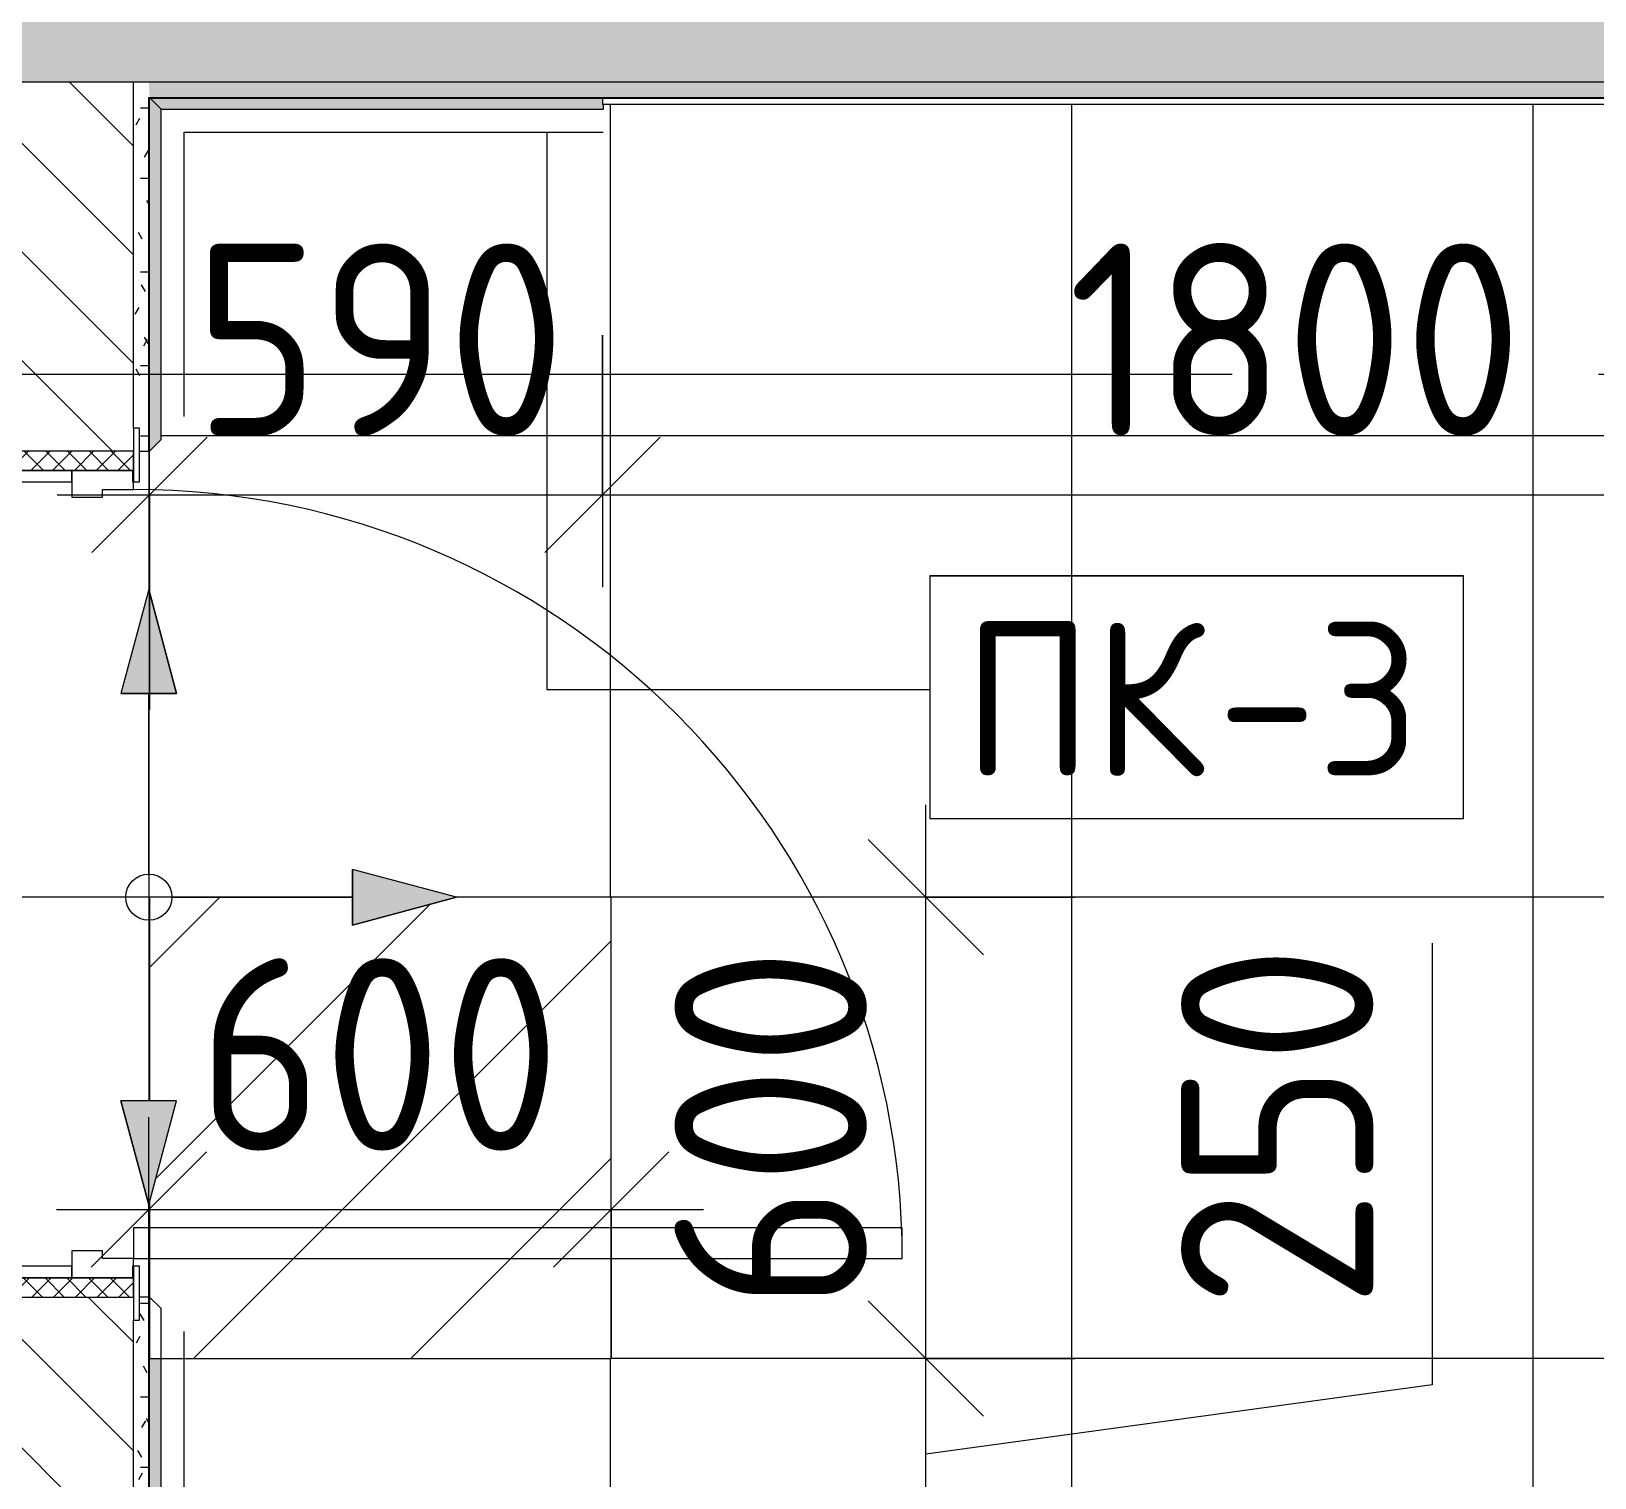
# Model space of a CAD drawing. Header units: millimetres. Extents: x -4005 to 195566, y -8553 to 29000.
# Drawn here: x 22657 to 24690, y 11965 to 13846 of the extents above; entities that cross this region are included whole.
import ezdxf

# ---------------------------------------------------------------- set-up
doc = ezdxf.new("R2010")
doc.units = ezdxf.units.MM
doc.linetypes.add('Осевая', pattern=[3175, 635, -476.25, 1587.5, -476.25])
for name, color, linetype, lineweight in [('A-ANNO-DIMS', 7, 'Continuous', 9), ('A-ANNO-DIMS-100', 7, 'Continuous', 9), ('A-DETL', 7, 'Continuous', 9), ('A-DETL-GENF', 7, 'Continuous', 9), ('A-DOOR', 7, 'Continuous', 9), ('A-DOOR-1', 7, 'Continuous', 13), ('A-DOOR-FRAM', 7, 'Continuous', 13), ('A-DOOR-FRAM-1', 7, 'Continuous', 9), ('A-FLOR-PATT', 7, 'Continuous', 9), ('A-GENM-IDEN', 7, 'Continuous', 9), ('A-WALL', 7, 'Continuous', 9), ('I-WALL', 7, 'Continuous', 9), ('Оси-2', 7, 'Осевая', 9)]:
    doc.layers.add(name, color=color, linetype=linetype, lineweight=lineweight)
for name, color, linetype, lineweight, true_color in [('A-DETL-GENF-4', 7, 'Continuous', 9, 0x004000), ('A-GENM-1', 7, 'Continuous', 9, 0xff8040), ('A-WALL-1', 9, 'Continuous', 9, 0x808080), ('A-WALL-FNSH-1', 9, 'Continuous', 9, 0x808080), ('I-WALL-2', 9, 'Continuous', 9, 0x808080)]:
    doc.layers.add(name, color=color, linetype=linetype, lineweight=lineweight, true_color=true_color)
doc.styles.add('GOST Common_1', font='GOST_Common.ttf', dxfattribs={"height": 200})
doc.styles.add('ISOCPEUR', font='isocpeur.ttf', dxfattribs={"width": 0.9, "height": 250})
doc.dimstyles.new('ISO-2_5_0_9К_БОЛЬШОЙ', dxfattribs={"dimscale": 304.8, "dimtxt": 248.995294, "dimasz": 0.492126, "dimexe": 0.393701, "dimexo": 0.984252, "dimgap": 0, "dimtad": 1, "dimdec": 0, "dimrnd": 10, "dimzin": 0, "dimdsep": 46, "dimtxsty": 'ISOCPEUR', "dimblk1": 'OBLIQUE', "dimblk2": 'OBLIQUE', "dimsah": 1, "dimcen": 0.09, "dimdle": 0.393701, "dimazin": 0, "dimtfac": 1, "dimtdec": 4, "dimtix": 1, "dimtmove": 0, "dimatfit": 3, "dimfxl": 1, "dimtvp": 1, "dimtolj": 1, "dimtzin": 0, "dimarcsym": 2})
doc.dimstyles.new('ISO-2_5_0_9К_БОЛЬШОЙ_2', dxfattribs={"dimscale": 304.8, "dimtxt": 248.995294, "dimasz": 0.492126, "dimexe": 0.393701, "dimexo": 0.984252, "dimgap": 0, "dimtad": 1, "dimdec": 0, "dimrnd": 10, "dimzin": 0, "dimdsep": 46, "dimtxsty": 'ISOCPEUR', "dimblk1": 'OBLIQUE', "dimblk2": 'OBLIQUE', "dimsah": 1, "dimcen": 0.09, "dimdle": 0.393701, "dimazin": 0, "dimtfac": 1, "dimtdec": 4, "dimtix": 1, "dimtmove": 1, "dimatfit": 3, "dimfxl": 1, "dimtvp": 1, "dimtolj": 1, "dimtzin": 0, "dimarcsym": 2})
pattern_1 = [(0, (0, 0), (121.92, 30.48), [10.058, -81.382, 10.058, -81.382, -487.68]), (0, (0, 0), (121.92, 30.48), [-182.88, 10.058, -172.822, 10.058, -81.382, -213.36]), (0, (0, 0), (121.92, 30.48), [-457.2, 10.058, -50.902, 10.058, -142.342]), (120, (45.72, 15.24), (-87.356454, 90.345817), [10.058, -81.382, 10.058, -81.382, -487.68]), (120, (45.72, 15.24), (-87.356454, 90.345817), [-182.88, 10.058, -172.822, 10.058, -81.382, -213.36]), (120, (45.72, 15.24), (-87.356454, 90.345817), [-457.2, 10.058, -50.902, 10.058, -142.342]), (240, (60.96, 76.2), (-34.563546, -120.825817), [10.058, -81.382, 10.058, -81.382, -487.68]), (240, (60.96, 76.2), (-34.563546, -120.825817), [-182.88, 10.058, -172.822, 10.058, -81.382, -213.36]), (240, (60.96, 76.2), (-34.563546, -120.825817), [-457.2, 10.058, -50.902, 10.058, -142.342])]
pattern_2 = [(45, (0, 0), (-141.4214, 141.4214), [])]

# ---------------------------------------------------------------- blocks, each defined once
blk = doc.blocks.new('110_Дверь_СКБ_1Ст_Внутренняя1 - Д-4к_л_ 1100x2100h_кладовая-31838514-План отделки полов с раскладкой материалов 1 этажа в осях 1-12')
at = {"layer": 'A-DOOR'}
h = blk.add_hatch(dxfattribs=at)
h.set_pattern_fill('FP_54', color=256, style=0, pattern_type=2)
h.set_pattern_definition([(135, (1751.41, 164.685), (-14.14214, -14.14214), []), (225, (1751.41, 164.685), (14.14214, -14.14214), [])])
h.paths.add_polyline_path([(562.5, 100), (537.5, 100), (537.5, -100), (562.5, -100), (562.5, -51.9)])
at = {"layer": 'A-DOOR-FRAM-1'}
h = blk.add_hatch(dxfattribs=at)
h.set_pattern_fill('FP_55', color=256, style=0, pattern_type=2)
h.set_pattern_definition([(45, (-371.384, 164.685), (-14.1421, 14.1421), []), (135, (-371.384, 164.685), (-14.1421, -14.1421), [])])
h.paths.add_polyline_path([(-512.5, -51.9), (-512.5, 100), (-537.5, 100), (-537.5, -100), (-512.5, -100), (-512.5, -87.2)])
at = {"layer": 'A-DOOR'}
blk.add_arc((512.5, 100), 1000, 90, 180, dxfattribs=at)
at = {"layer": 'A-DOOR-1'}
for p, q in [((512.5, 1100), (472.5, 1100)), ((472.5, 1100), (472.5, 721.3)), ((512.5, 721.3), (512.5, 1100)), ((472.5, 721.3), (472.5, 121)), ((512.5, 121), (512.5, 721.3)), ((472.5, 121), (472.5, 100)), ((512.5, 100), (512.5, 121)), ((472.5, 100), (512.5, 100))]:
    blk.add_line(p, q, dxfattribs=at)
at = {"layer": 'A-DOOR-FRAM'}
for p, q in [((-497.5, 108), (-567.5, 108)), ((-567.5, 108), (-567.5, 100)), ((-497.5, 100), (-497.5, 108)), ((592.5, 108), (522.5, 108)), ((522.5, 108), (522.5, 100)), ((592.5, 100), (592.5, 108)), ((-567.5, 100), (-497.5, 100)), ((-512.5, 100), (-537.5, 100)), ((-537.5, 100), (-537.5, -100)), ((-487.5, 100), (-512.5, 100)), ((-512.5, 100), (-512.5, 20)), ((-512.5, -100), (-512.5, 100)), ((-497.5, 100), (-512.5, 100)), ((-512.5, 100), (-512.5, 99)), ((-512.5, 99), (-497.5, 99)), ((-497.5, 99), (-497.5, 100)), ((-487.5, 60), (-487.5, 100)), ((512.5, 100), (512.5, 60)), ((537.5, 100), (512.5, 100)), ((537.5, 100), (522.5, 100)), ((522.5, 100), (522.5, 99)), ((522.5, 100), (592.5, 100)), ((522.5, 99), (537.5, 99)), ((537.5, 20), (537.5, 100)), ((562.5, 100), (537.5, 100)), ((537.5, 100), (537.5, -100)), ((537.5, 99), (537.5, 100)), ((562.5, -100), (562.5, 100)), ((-477.5, 60), (-487.5, 60)), ((-477.5, 20), (-477.5, 60)), ((512.5, 60), (502.5, 60)), ((502.5, 60), (502.5, 20)), ((-512.5, 20), (-477.5, 20)), ((-497.5, 20), (-512.5, 20)), ((-512.5, 20), (-512.5, -100)), ((-497.5, -100), (-497.5, 20)), ((502.5, 20), (537.5, 20)), ((537.5, 20), (522.5, 20)), ((522.5, 20), (522.5, -100)), ((537.5, -100), (537.5, 20)), ((-497.5, -100), (-567.5, -100)), ((-567.5, -100), (-567.5, -108)), ((-537.5, -100), (-512.5, -100)), ((-512.5, -100), (-497.5, -100)), ((-497.5, -108), (-497.5, -100)), ((522.5, -100), (537.5, -100)), ((592.5, -100), (522.5, -100)), ((522.5, -100), (522.5, -108)), ((537.5, -100), (562.5, -100)), ((592.5, -108), (592.5, -100)), ((-567.5, -108), (-497.5, -108)), ((522.5, -108), (592.5, -108))]:
    blk.add_line(p, q, dxfattribs=at)
blk = doc.blocks.new('Плинтус - Плинтус керамогранит бежевый-33466869-План отделки полов с раскладкой материалов 1 этажа в осях 1-12')
at = {"layer": 'A-GENM-1'}
blk.add_hatch(color=256, dxfattribs=at).paths.add_polyline_path([(590, -15), (589, 0), (0.2, -0.2), (15, -15), (589, -15)])
for p, q in [((0, 0), (15, -15)), ((15, -15), (590, -15)), ((590, -9), (590, -15)), ((45, -45), (590, -45))]:
    blk.add_line(p, q, dxfattribs=at)
blk = doc.blocks.new('Плинтус - Плинтус керамогранит бежевый-33466876-План отделки полов с раскладкой материалов 1 этажа в осях 1-12')
at = {"layer": 'A-GENM-1'}
blk.add_hatch(color=256, dxfattribs=at).paths.add_polyline_path([(0, 0), (15, -15), (249, -15), (249, 0), (15, 0)])
for p, q in [((0, 0), (249, 0)), ((0, 0), (15, -15)), ((15, -15), (249, -15)), ((249, 0), (329, 0)), ((249, -15), (314, -15)), ((314, -15), (329, 0)), ((45, -45), (249, -45)), ((249, -45), (284, -45))]:
    blk.add_line(p, q, dxfattribs=at)
blk = doc.blocks.new('Плинтус - Плинтус керамогранит бежевый-33466877-План отделки полов с раскладкой материалов 1 этажа в осях 1-12')
at = {"layer": 'A-GENM-1'}
blk.add_hatch(color=256, dxfattribs=at).paths.add_polyline_path([(0, 0), (15, -15), (445, -15), (459, 0), (445, 0)])
for p, q in [((0, 0), (460, 0)), ((0, 0), (15, -15)), ((15, -15), (445, -15)), ((445, -15), (460, 0)), ((45, -45), (415, -45))]:
    blk.add_line(p, q, dxfattribs=at)
blk = doc.blocks.new('Начало раскладки_красным - Начало раскладки_красным-V119-План отделки полов с раскладкой материалов 1 этажа в осях 1-12')
at = {"layer": 'A-DETL-GENF'}
for points in [[(0, 400), (-36.2, 264.8), (36.2, 264.8)], [(-264.8, 36.2), (-400, 0), (-264.8, -36.2), (-264.8, 0)], [(264.8, 36.2), (264.8, -36.2), (400, 0), (344.1, 15)], [(-36.2, -264.8), (0, -400), (36.2, -264.8), (-1, -264.8)]]:
    blk.add_hatch(color=256, dxfattribs=at).paths.add_polyline_path(points)
for p, q in [((0, 400), (-36.2, 264.8)), ((0, 400), (-36.2, 264.8)), ((36.2, 264.8), (0, 400)), ((0, 400), (36.2, 264.8)), ((-36.2, 264.8), (36.2, 264.8)), ((-36.2, 264.8), (36.2, 264.8)), ((0, 30), (0, 264.8)), ((-264.8, 36.2), (-400, 0)), ((-400, 0), (-264.8, 36.2)), ((-264.8, -36.2), (-264.8, 36.2)), ((-264.8, 36.2), (-264.8, -36.2)), ((400, 0), (264.8, 36.2)), ((264.8, 36.2), (264.8, -36.2)), ((400, 0), (264.8, 36.2)), ((264.8, 36.2), (264.8, -36.2)), ((-400, 0), (-264.8, -36.2)), ((-400, 0), (-264.8, -36.2)), ((-30, 0), (-264.8, 0)), ((30, 0), (264.8, 0)), ((400, 0), (264.8, -36.2)), ((264.8, -36.2), (400, 0)), ((0, -30), (0, -264.8)), ((36.2, -264.8), (-36.2, -264.8)), ((-36.2, -264.8), (0, -400)), ((0, -400), (-36.2, -264.8)), ((-36.2, -264.8), (36.2, -264.8)), ((0, -400), (36.2, -264.8)), ((0, -400), (36.2, -264.8))]:
    blk.add_line(p, q, dxfattribs=at)
blk.add_circle((0, 0), 30, dxfattribs=at)
blk = doc.blocks.new('Mark Reiling - Mark Reiling-26174330-План отделки полов с раскладкой материалов 1 этажа в осях 1-12')
at = {"layer": 'A-GENM-IDEN'}
for p, q in [((-3.47, 1.49), (-3.47, -1.663)), ((-3.47, 1.49), (3.47, 1.49)), ((3.47, 1.49), (-3.47, 1.49)), ((-3.47, 1.49), (-3.47, -1.663)), ((3.47, -1.663), (3.47, 1.49)), ((3.47, -1.663), (3.47, 1.49)), ((-3.47, -1.663), (3.47, -1.663)), ((-3.47, -1.663), (3.47, -1.663))]:
    blk.add_line(p, q, dxfattribs=at)
blk = doc.blocks.new('DIMBLOCK81-План отделки полов с раскладкой материалов 1 этажа в осях 1-12')
at = {"layer": 'A-ANNO-DIMS-100'}
for p, q in [((23400, 13451), (23400, 13123.3)), ((23400, 13243.3), (23400, 13451)), ((22811, 12963.9), (22811, 13363.3)), ((22691, 13243.3), (23400, 13243.3)), ((22811, 13243.3), (22811, 12963.9))]:
    blk.add_line(p, q, dxfattribs=at)
at = {"layer": 'A-ANNO-DIMS-100', "lineweight": 20}
for p, q in [((22811, 13243.3), (22886, 13318.3)), ((23400, 13243.3), (23475, 13318.3)), ((22811, 13243.3), (22736, 13168.3)), ((23400, 13243.3), (23325, 13168.3))]:
    blk.add_line(p, q, dxfattribs=at)
at = {"layer": 'A-ANNO-DIMS-100', "color": 0, "insert": (22868.5, 13570), "char_height": 250, "width": 568.858, "attachment_point": 1, "line_spacing_factor": 1.149209, "style": 'ISOCPEUR'}
blk.add_mtext('590', dxfattribs=at)
blk = doc.blocks.new('_Oblique')
at = {"color": 0, "linetype": 'ByBlock', "lineweight": -2}
blk.add_line((-0.5, -0.5), (0.5, 0.5), dxfattribs=at)
blk = doc.blocks.new('DIMBLOCK82-План отделки полов с раскладкой материалов 1 этажа в осях 1-12')
at = {"layer": 'A-ANNO-DIMS-100'}
for p, q in [((23400, 13451), (23400, 13123.3)), ((23400, 13243.3), (23400, 13451)), ((25200, 13451), (25200, 13123.3)), ((25200, 13243.3), (25200, 13451)), ((23400, 13243.3), (25320, 13243.3))]:
    blk.add_line(p, q, dxfattribs=at)
at = {"layer": 'A-ANNO-DIMS-100', "lineweight": 20}
for p, q in [((23400, 13243.3), (23475, 13318.3)), ((25200, 13243.3), (25275, 13318.3)), ((23400, 13243.3), (23325, 13168.3)), ((25200, 13243.3), (25125, 13168.3))]:
    blk.add_line(p, q, dxfattribs=at)
at = {"layer": 'A-ANNO-DIMS-100', "color": 0, "insert": (24005.5, 13570), "char_height": 250, "width": 706.764, "attachment_point": 1, "line_spacing_factor": 1.149209, "style": 'ISOCPEUR'}
blk.add_mtext('1800', dxfattribs=at)
blk = doc.blocks.new('DIMBLOCK92-План отделки полов с раскладкой материалов 1 этажа в осях 1-12')
at = {"layer": 'A-ANNO-DIMS-100'}
for p, q in [((22810, 12020), (22810, 12433.9)), ((23411.3, 12120), (23411.3, 12433.9)), ((22690, 12313.9), (23531.3, 12313.9)), ((22810, 12313.9), (22810, 12020)), ((23411.3, 12313.9), (23411.3, 12120))]:
    blk.add_line(p, q, dxfattribs=at)
at = {"layer": 'A-ANNO-DIMS-100', "lineweight": 20}
for p, q in [((22810, 12313.9), (22885, 12388.9)), ((23411.3, 12313.9), (23486.3, 12388.9)), ((22810, 12313.9), (22735, 12238.9)), ((23411.3, 12313.9), (23336.3, 12238.9))]:
    blk.add_line(p, q, dxfattribs=at)
at = {"layer": 'A-ANNO-DIMS-100', "color": 0, "insert": (22873.6, 12640.5), "char_height": 250, "width": 568.858, "attachment_point": 1, "line_spacing_factor": 1.149209, "style": 'ISOCPEUR'}
blk.add_mtext('600', dxfattribs=at)
blk = doc.blocks.new('DIMBLOCK93-План отделки полов с раскладкой материалов 1 этажа в осях 1-12')
at = {"layer": 'A-ANNO-DIMS-100'}
for p, q in [((24479.1, 12660), (24479.1, 12086)), ((24014.4, 12120), (23700.4, 12120)), ((23820.4, 11751), (23820.4, 12120)), ((23820.4, 12120), (24014.4, 12120)), ((24479.1, 12086), (23820.4, 11995.5)), ((24014.4, 11871), (23700.4, 11871)), ((23820.4, 11871), (24014.4, 11871))]:
    blk.add_line(p, q, dxfattribs=at)
at = {"layer": 'A-ANNO-DIMS-100', "lineweight": 20}
for p, q in [((23820.4, 12120), (23745.4, 12195)), ((23820.4, 12120), (23895.4, 12045)), ((23820.4, 11871), (23745.4, 11946)), ((23820.4, 11871), (23895.4, 11796))]:
    blk.add_line(p, q, dxfattribs=at)
at = {"layer": 'A-ANNO-DIMS-100', "color": 0, "insert": (24152.5, 12186), "char_height": 250, "width": 568.858, "attachment_point": 1, "rotation": 90, "line_spacing_factor": 1.149209, "style": 'ISOCPEUR'}
blk.add_mtext('250', dxfattribs=at)
blk = doc.blocks.new('DIMBLOCK94-План отделки полов с раскладкой материалов 1 этажа в осях 1-12')
at = {"layer": 'A-ANNO-DIMS-100'}
for p, q in [((23820.4, 12120), (23820.4, 12840)), ((24014.4, 12720), (23700.4, 12720)), ((23820.4, 12720), (24014.4, 12720)), ((24014.4, 12120), (23700.4, 12120)), ((23820.4, 12120), (24014.4, 12120))]:
    blk.add_line(p, q, dxfattribs=at)
at = {"layer": 'A-ANNO-DIMS-100', "lineweight": 20}
for p, q in [((23820.4, 12720), (23745.4, 12795)), ((23820.4, 12720), (23895.4, 12645)), ((23820.4, 12120), (23745.4, 12195)), ((23820.4, 12120), (23895.4, 12045))]:
    blk.add_line(p, q, dxfattribs=at)
at = {"layer": 'A-ANNO-DIMS-100', "color": 0, "insert": (23493.8, 12183), "char_height": 250, "width": 568.858, "attachment_point": 1, "rotation": 90, "line_spacing_factor": 1.149209, "style": 'ISOCPEUR'}
blk.add_mtext('600', dxfattribs=at)

msp = doc.modelspace()

# ---------------------------------------------------------------- hatches: boundary and pattern name
at = {"layer": 'A-DETL-GENF-4'}
h = msp.add_hatch(dxfattribs=at)
h.set_pattern_fill('FP_149', color=256, style=0, pattern_type=2)
h.set_pattern_definition(pattern_2)
h.paths.add_polyline_path([(23265.8, 12120), (23411.3, 12120), (23411.3, 12250), (22811, 12250), (22811.2, 12199.8), (22826, 12185), (22826, 12120)])
h.paths.add_polyline_path([(22811, 12290), (23411.3, 12290), (23411.3, 12720), (23210, 12720), (23074.8, 12683.8), (23074.8, 12720), (22811, 12720), (22811, 12455.2), (22846.2, 12455.2), (22811, 12320), (22811, 12313.5)])
h = msp.add_hatch(dxfattribs=at)
h.set_pattern_fill('FP_149', color=256, style=0, pattern_type=2)
h.set_pattern_definition(pattern_2)
h.paths.add_polyline_path([(23411.3, 12250), (23411.3, 12290), (22811, 12290), (22811, 12250)])
h = msp.add_hatch(dxfattribs=at)
h.set_pattern_fill('FP_149', color=256, style=0, pattern_type=2)
h.set_pattern_definition(pattern_2)
h.paths.add_polyline_path([(22826, 12120), (22826, 12185), (22811, 12199.8), (22811, 12120)])
at = {"layer": 'A-FLOR-PATT'}
h = msp.add_hatch(dxfattribs=at)
h.set_pattern_fill('FP_119', color=256, style=0, pattern_type=2)
h.set_pattern_definition([(0, (24610, 12720), (0, 600), []), (90, (24610, 12720), (-600, 4e-14), [])])
h.paths.add_polyline_path([(24691, 11871), (22811, 11871), (22810, 12250), (22790, 12250), (22790, 12290), (22811, 12290), (22810, 12320), (22773.8, 12455.2), (22811, 12455.2), (22811, 12720), (23074.8, 12720), (23074.8, 12756.2), (23210, 12720), (23411.3, 12720), (23411.3, 12290), (23790, 12290), (23790, 12250), (23411.3, 12250), (23411.3, 12120), (22826, 12120), (22826, 11886), (24676, 11886)])
h.paths.add_polyline_path([(24691, 11120), (24692, 11870), (24706, 11856), (24706.7, 11135), (27054, 11135), (27054, 12986), (27084, 13016), (27804, 13016), (27804, 13745), (25201, 13745), (25200, 13760), (25200, 13759), (25200, 13751), (23401, 13751), (23400, 13745), (22826, 13743.9), (22826, 13315), (22811, 13300), (22810, 13300), (22798, 13300), (22798, 13260), (22790, 13260), (22790, 13250), (22750, 13250), (22750, 13240), (22710, 13240), (22710, 13260), (22590, 13260), (22590, 12240), (22710, 12240), (22710, 12260), (22750, 12260), (22750, 12250), (22790, 12250), (22790, 12240), (22798, 12240), (22798, 12200), (22810, 12200), (22811, 11870), (24690, 11870), (24690, 11120)])
h.paths.add_polyline_path([(27069, 11120), (27070, 11120), (27070, 13000), (27820, 13001), (27819, 13001), (27069, 13000), (27069, 11120.3)])
h.paths.add_polyline_path([(22773.8, 12984.8), (22810, 13120), (22846.2, 12984.8), (22810, 12984.8)])
at = {"layer": 'I-WALL'}
h = msp.add_hatch(dxfattribs=at)
h.set_pattern_fill('FP_1', color=256, style=0, pattern_type=2)
h.set_pattern_definition([(45, (0, 0), (-57.02463, 57.02463), []), (45, (57.025, 0), (-57.02463, 57.02463), [100.806, -20.161, 3.353, -16.808])])
h.paths.add_polyline_path([(27840, 13780), (30790, 13780), (30790, 14000), (22590, 14000), (22590, 13780), (27820, 13780)])
h = msp.add_hatch(dxfattribs=at)
h.set_pattern_fill('FP_20', color=256, style=0, pattern_type=2)
h.set_pattern_definition([(135, (0, 0), (-70.71068, -70.71068), [])])
h.paths.add_polyline_path([(22638.1, 10900), (22790, 10900), (22790, 12200), (22590, 12200), (22590, 10900)])
h.paths.add_polyline_path([(22790, 13300), (22790, 13780), (22590, 13780), (22590, 13300), (22638.1, 13300)])
at = {"layer": 'I-WALL-2'}
h = msp.add_hatch(dxfattribs=at)
h.set_pattern_fill('FP_116', color=256, style=0, pattern_type=2)
h.set_pattern_definition(pattern_1)
h.paths.add_polyline_path([(22790, 11870), (22810, 11870), (22810, 12200), (22798, 12200), (22798, 12170), (22790, 12170), (22790, 11870.2)])
h.paths.add_polyline_path([(22798, 13300), (22810, 13300), (22810, 13780), (22790, 13780), (22790, 13330), (22798, 13330)])
h = msp.add_hatch(dxfattribs=at)
h.set_pattern_fill('FP_116', color=256, style=0, pattern_type=2)
h.set_pattern_definition(pattern_1)
h.paths.add_polyline_path([(27840, 13760), (27840, 13780), (22810, 13780), (22811, 13760), (27820, 13760)])

# ---------------------------------------------------------------- linework, layer by layer
at = {"layer": 'A-DETL'}
for p, q in [((22811, 12720), (22811, 12455.2)), ((23074.8, 12720), (22811, 12720)), ((23411.3, 12720), (23210, 12720)), ((23411.3, 12120), (23411.3, 12720)), ((22811, 12323.7), (22811, 12120)), ((22811, 12120), (23411.3, 12120))]:
    msp.add_line(p, q, dxfattribs=at)
at = {"layer": 'A-GENM-IDEN'}
for p, q in [((23327.5, 13715), (23327.5, 12990.2)), ((23327.5, 12990.2), (23825.8, 12990.2))]:
    msp.add_line(p, q, dxfattribs=at)
at = {"layer": 'A-WALL'}
for p, q in [((22810, 13300), (22810, 13760)), ((22810, 13760), (27820, 13760)), ((22810, 11870), (22810, 12200))]:
    msp.add_line(p, q, dxfattribs=at)
at = {"layer": 'A-WALL-1'}
for p, q in [((34210, 13780), (22590, 13780)), ((22790, 13330), (22790, 13780)), ((22798, 13300), (22810, 13300)), ((22810, 12200), (22798, 12200)), ((22790, 11850), (22790, 12170))]:
    msp.add_line(p, q, dxfattribs=at)
at = {"layer": 'A-WALL-FNSH-1'}
for p, q in [((22811, 13300), (22811, 13759)), ((22811, 13759), (27819, 13759)), ((22810, 13300), (22811, 13300)), ((22811, 12200), (22810, 12200)), ((22811, 11871), (22811, 12200))]:
    msp.add_line(p, q, dxfattribs=at)
at = {"layer": 'I-WALL'}
for p in [(23400, 13759), (25200, 13751)]:
    msp.add_line(p, (23400, 13751), dxfattribs=at)
at = {"layer": 'Оси-2'}
msp.add_line((-704.7, 13400), (35250, 13400), dxfattribs=at)

# ---------------------------------------------------------------- block references
at = {"layer": 'A-DETL-GENF', "rotation": 180}
msp.add_blockref('Начало раскладки_красным - Начало раскладки_красным-V119-План отделки полов с раскладкой материалов 1 этажа в осях 1-12', (22810, 12720), dxfattribs=at)
at = {"layer": 'A-DOOR', "rotation": 269.9999999999999}
msp.add_blockref('110_Дверь_СКБ_1Ст_Внутренняя1 - Д-4к_л_ 1100x2100h_кладовая-31838514-План отделки полов с раскладкой материалов 1 этажа в осях 1-12', (22690, 12762.5), dxfattribs=at)
at = {"layer": 'A-GENM-1'}
msp.add_blockref('Плинтус - Плинтус керамогранит бежевый-33466869-План отделки полов с раскладкой материалов 1 этажа в осях 1-12', (22811, 13760), dxfattribs=at)
at = {"layer": 'A-GENM-1', "rotation": 90.0000000000004}
for name, p in [('Плинтус - Плинтус керамогранит бежевый-33466877-План отделки полов с раскладкой материалов 1 этажа в осях 1-12', (22811, 13300)), ('Плинтус - Плинтус керамогранит бежевый-33466876-План отделки полов с раскладкой материалов 1 этажа в осях 1-12', (22811, 11871))]:
    msp.add_blockref(name, p, dxfattribs=at)
at = {"layer": 'A-GENM-IDEN', "xscale": 99.99999999999993, "yscale": 99.99999999999993, "zscale": 99.99999999999993}
msp.add_blockref('Mark Reiling - Mark Reiling-26174330-План отделки полов с раскладкой материалов 1 этажа в осях 1-12', (24172.8, 12988.7), dxfattribs=at)

# ---------------------------------------------------------------- texts
at = {"layer": 'A-GENM-IDEN', "char_height": 200, "attachment_point": 1, "style": 'GOST Common_1'}
for s, insert, width in [('ПК', (23868.7, 13077.8), 400.844), ('-3', (24199.4, 13077.8), 344.726)]:
    msp.add_mtext(s, dxfattribs=dict(at, insert=insert, width=width))

# ---------------------------------------------------------------- dimensions: what is measured, and where the dimension line sits
at = {"layer": 'A-ANNO-DIMS'}
for base, p1, p2, override, picture, middle in [((23400, 13243.3), (22811, 13263.9), (23400, 13751), {"dimpost": '<>', "dimfxl": 764.324151}, 'DIMBLOCK81-План отделки полов с раскладкой материалов 1 этажа в осях 1-12', (23105.5, 13368.3)), ((25200, 13243.3), (23400, 13751), (25200, 13751), {"dimpost": '<>', "dimfxl": 1800}, 'DIMBLOCK82-План отделки полов с раскладкой материалов 1 этажа в осях 1-12', (24300, 13368.3)), ((23411.3, 12313.9), (22810, 12320), (23411.3, 12420), {"dimpost": '<>', "dimfxl": 609.507844}, 'DIMBLOCK92-План отделки полов с раскладкой материалов 1 этажа в осях 1-12', (23110.6, 12438.9))]:
    dim = msp.add_linear_dim(base=base, p1=p1, p2=p2, dimstyle='ISO-2_5_0_9К_БОЛЬШОЙ', override=override, dxfattribs=at)
    dim.commit()
    dim.dimension.update_dxf_attribs({"geometry": picture, "text_midpoint": middle})
dim = msp.add_linear_dim(base=(23820.4, 12720), p1=(23714.4, 12120), p2=(23714.4, 12720), angle=90, dimstyle='ISO-2_5_0_9К_БОЛЬШОЙ', override={"dimpost": '<>', "dimfxl": 600}, dxfattribs=at)
dim.commit()
dim.dimension.update_dxf_attribs({"geometry": 'DIMBLOCK94-План отделки полов с раскладкой материалов 1 этажа в осях 1-12', "text_midpoint": (23695.4, 12420)})
dim = msp.add_linear_dim(base=(23820.4, 12120), p1=(23714.4, 11871), p2=(23714.4, 12120), angle=90, dimstyle='ISO-2_5_0_9К_БОЛЬШОЙ_2', override={"dimpost": '<>', "dimfxl": 249}, dxfattribs=at)
dim.commit()
dim.dimension.update_dxf_attribs({"geometry": 'DIMBLOCK93-План отделки полов с раскладкой материалов 1 этажа в осях 1-12', "text_midpoint": (24319.2, 12470.4), "dimtype": 160, "text_rotation": 90})

doc.saveas('drawing.dxf')
